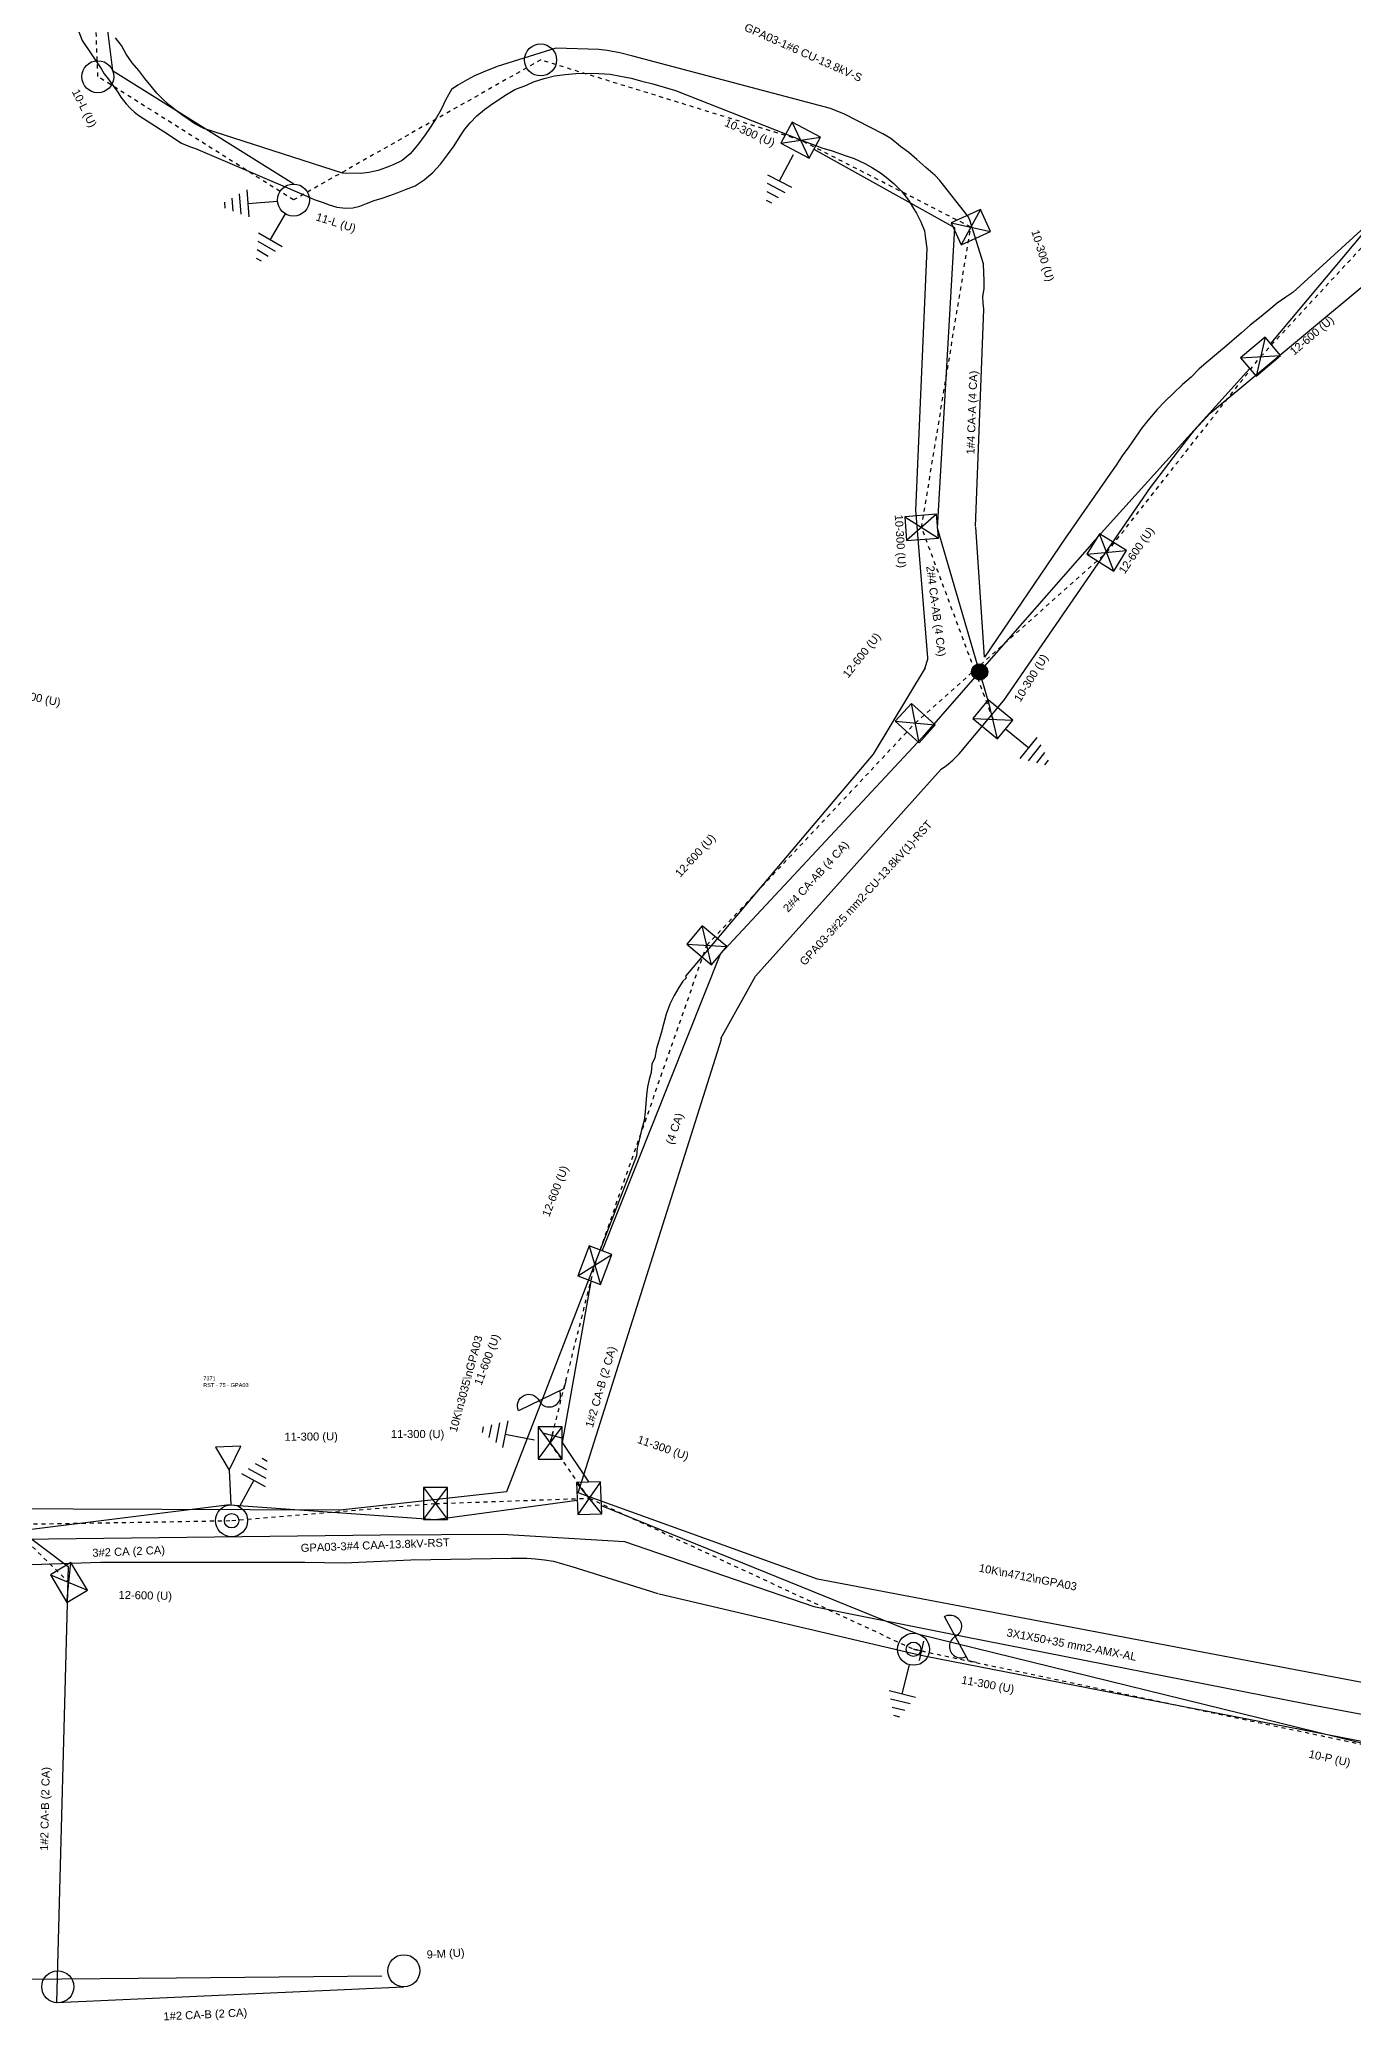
# Model space of a CAD drawing. Header units: millimetres. Extents: x 642261 to 742091, y 6812581 to 6930561.
# Drawn here: x 732606.9 to 732771.1, y 6903431.2 to 6903678.7 of the extents above; entities that cross this region are included whole.
import ezdxf

# ---------------------------------------------------------------- set-up
doc = ezdxf.new("R2010")
doc.units = ezdxf.units.MM
doc.linetypes.add('DASHED', pattern=[1, 0.5, -0.5])
for name, color, linetype in [('aterramento', 7, 'Continuous'), ('Block', 10, 'Continuous'), ('ChaveFusivel', 10, 'Continuous'), ('flyTapSecundario', 7, 'Continuous'), ('Poste', 10, 'Continuous'), ('SegmentoLogradouro', 10, 'Continuous'), ('TrafoDistAereo', 10, 'Continuous'), ('TrechoPrimarioAereo', 10, 'Continuous'), ('TrechoSecundarioAereo', 10, 'Continuous')]:
    doc.layers.add(name, color=color, linetype=linetype)

# ---------------------------------------------------------------- blocks, each defined once
blk = doc.blocks.new('chv_fusvl_ca_4')
at = {"color": 0, "linetype": 'ByBlock', "lineweight": -2}
for p, q in [((1.5, 0), (0, 0)), ((1, 1.25), (1, -1.25))]:
    blk.add_line(p, q, dxfattribs=at)
blk.add_lwpolyline([(2.94, 4.82, -1), (4.79, 2.65, 1), (6.63, 0.48)], format="xyb", dxfattribs=at)
blk.add_lwpolyline([(8, 0), (7, 0), (2.94, 4.82)], dxfattribs=at)
blk = doc.blocks.new('tfd_pod_ce')
at = {"color": 0, "linetype": 'ByBlock', "lineweight": -2}
blk.add_line((6.32, 0), (2, 0), dxfattribs=at)
blk.add_lwpolyline([(6.32, 0), (9.26, -1.59), (9.26, 1.59)], close=True, dxfattribs=at)
blk = doc.blocks.new('atr_aterra')
at = {"color": 0, "linetype": 'ByBlock', "lineweight": -2}
for p, q in [((5.74, 0), (2, 0)), ((5.74, -1.7), (5.74, 1.7)), ((6.7, -1.26), (6.7, 1.26)), ((7.66, -0.81), (7.66, 0.81)), ((8.62, -0.37), (8.62, 0.37))]:
    blk.add_line(p, q, dxfattribs=at)
blk = doc.blocks.new('fly_tap')
at = {"linetype": 'ByBlock', "lineweight": -2}
h = blk.add_hatch(dxfattribs=at)
h.set_pattern_fill('ANSI31', color=0, style=0)
h.set_pattern_definition([(45, (0, 0), (-0.088388, 0.088388), [])])
edge = h.paths.add_edge_path()
edge.add_arc((0.01, 0), 1, 0, 360)
at = {"color": 0, "linetype": 'ByBlock', "lineweight": -2}
blk.add_circle((0.01, 0), 1, dxfattribs=at)
blk = doc.blocks.new('pod_con_dtt')
at = {"color": 0, "linetype": 'ByBlock', "lineweight": -2}
for p, q in [((-1.5, -2), (1.5, 2)), ((-1.5, 2), (1.5, -2))]:
    blk.add_line(p, q, dxfattribs=at)
blk.add_lwpolyline([(-1.5, -2), (1.5, -2), (1.5, 2), (-1.5, 2)], close=True, dxfattribs=at)
blk = doc.blocks.new('pod_madeira')
at = {"color": 0, "linetype": 'ByBlock', "lineweight": -2}
blk.add_circle((-0.01, -0.01), 2, dxfattribs=at)
blk = doc.blocks.new('pod_con_circ')
at = {"color": 0, "linetype": 'ByBlock', "lineweight": -2}
for radius in [2, 0.9]:
    blk.add_circle((-0.01, -0.01), radius, dxfattribs=at)

msp = doc.modelspace()

# ---------------------------------------------------------------- linework, layer by layer
at = {"layer": 'Block', "color": 7, "linetype": 'Continuous', "flags": 128}
for points in [[(732611.82, 6903679.68), (732612.25, 6903678.62), (732614.65, 6903675.04), (732614.99, 6903674.44), (732615.5, 6903673.81), (732616.13, 6903672.94), (732616.71, 6903672.14), (732617.07, 6903671.54), (732617.76, 6903670.67), (732618.27, 6903670.11), (732618.79, 6903669.64), (732619.32, 6903669.23), (732623.04, 6903666.87), (732623.72, 6903666.38), (732624.68, 6903665.78), (732625.67, 6903665.34), (732626.4, 6903665.1), (732639.94, 6903659.33), (732640.39, 6903659.12), (732641.24, 6903658.75), (732642.34, 6903658.34), (732643.1, 6903658.08), (732644.07, 6903657.76), (732645.17, 6903657.64), (732646.06, 6903657.71), (732646.93, 6903657.92), (732647.79, 6903658.25), (732648.72, 6903658.59), (732649.71, 6903658.89), (732650.68, 6903659.23), (732651.6, 6903659.58), (732652.66, 6903659.97), (732653.85, 6903660.46), (732654.99, 6903661.19), (732656.05, 6903662.09), (732657.01, 6903663.17), (732657.89, 6903664.31), (732658.72, 6903665.46), (732659.48, 6903666.63), (732660.05, 6903667.51), (732660.73, 6903668.32), (732661.56, 6903669.19), (732662.51, 6903669.98), (732663.56, 6903670.74), (732665.26, 6903671.86), (732666.29, 6903672.49), (732667.74, 6903673.01), (732668.65, 6903673.42), (732669.97, 6903673.84), (732671.24, 6903674.17), (732672.6, 6903674.37), (732673.94, 6903674.49), (732675.38, 6903674.54), (732676.8, 6903674.5), (732678.19, 6903674.39), (732679.52, 6903674.13), (732680.82, 6903673.89), (732682.18, 6903673.52), (732683.52, 6903673.17), (732684.95, 6903672.78), (732686.38, 6903672.37), (732701.49, 6903666.38), (732701.99, 6903666.2), (732703.45, 6903665.63), (732704.66, 6903665.18), (732705.96, 6903664.8), (732707.55, 6903664.24), (732708.68, 6903663.84), (732710.03, 6903663.24), (732711, 6903662.7), (732711.98, 6903662.06), (732712.67, 6903661.53), (732713.67, 6903660.69), (732714.62, 6903659.76), (732715.47, 6903658.64), (732716.12, 6903657.62), (732716.46, 6903657.02), (732717, 6903655.95), (732717.46, 6903654.8), (732717.61, 6903653.82), (732717.75, 6903652.62), (732716.36, 6903619.87), (732716.43, 6903618.91), (732717.84, 6903601.45), (732717.84, 6903601.25), (732717.53, 6903600.21)], [(732611.82, 6903679.68), (732612.25, 6903678.62), (732614.65, 6903675.04), (732614.99, 6903674.44), (732615.5, 6903673.81), (732616.13, 6903672.94), (732616.71, 6903672.14), (732617.07, 6903671.54), (732617.76, 6903670.67), (732618.27, 6903670.11), (732618.79, 6903669.64), (732619.32, 6903669.23), (732623.04, 6903666.87), (732623.72, 6903666.38), (732624.68, 6903665.78), (732625.67, 6903665.34), (732626.4, 6903665.1), (732639.94, 6903659.33), (732640.39, 6903659.12), (732641.24, 6903658.75), (732642.34, 6903658.34), (732643.1, 6903658.08), (732644.07, 6903657.76), (732645.17, 6903657.64), (732646.06, 6903657.71), (732646.93, 6903657.92), (732647.79, 6903658.25), (732648.72, 6903658.59), (732649.71, 6903658.89), (732650.68, 6903659.23), (732651.6, 6903659.58), (732652.66, 6903659.97), (732653.85, 6903660.46), (732654.99, 6903661.19), (732656.05, 6903662.09), (732657.01, 6903663.17), (732657.89, 6903664.31), (732658.72, 6903665.46), (732659.48, 6903666.63), (732660.05, 6903667.51), (732660.73, 6903668.32), (732661.56, 6903669.19), (732662.51, 6903669.98), (732663.56, 6903670.74), (732665.26, 6903671.86), (732666.29, 6903672.49), (732667.74, 6903673.01), (732668.65, 6903673.42), (732669.97, 6903673.84), (732671.24, 6903674.17), (732672.6, 6903674.37), (732673.94, 6903674.49), (732675.38, 6903674.54), (732676.8, 6903674.5), (732678.19, 6903674.39), (732679.52, 6903674.13), (732680.82, 6903673.89), (732682.18, 6903673.52), (732683.52, 6903673.17), (732684.95, 6903672.78), (732686.38, 6903672.37), (732701.49, 6903666.38), (732701.99, 6903666.2), (732703.45, 6903665.63), (732704.66, 6903665.18), (732705.96, 6903664.8), (732707.55, 6903664.24), (732708.68, 6903663.84), (732710.03, 6903663.24), (732711, 6903662.7), (732711.98, 6903662.06), (732712.67, 6903661.53), (732713.67, 6903660.69), (732714.62, 6903659.76), (732715.47, 6903658.64), (732716.12, 6903657.62), (732716.46, 6903657.02), (732717, 6903655.95), (732717.46, 6903654.8), (732717.61, 6903653.82), (732717.75, 6903652.62), (732716.36, 6903619.87), (732716.43, 6903618.91), (732717.84, 6903601.45), (732717.84, 6903601.25), (732717.53, 6903600.21)], [(732723.84, 6903617.88), (732724.87, 6903645.01), (732724.87, 6903645.05), (732724.82, 6903645.78), (732724.77, 6903646.6), (732724.95, 6903647.59), (732724.95, 6903648.61), (732724.88, 6903649.58), (732724.83, 6903650.69), (732723.15, 6903656.16), (732722.93, 6903656.6), (732719.38, 6903661.12), (732718.82, 6903661.73), (732717.64, 6903662.75), (732716.52, 6903663.74), (732715.54, 6903664.59), (732714.49, 6903665.35), (732713.27, 6903666.36), (732712.29, 6903666.95), (732707.49, 6903669.38), (732705.73, 6903670.09), (732681.03, 6903676.65), (732679.41, 6903677.08), (732677.85, 6903677.35), (732676.81, 6903677.49), (732671.41, 6903677.63), (732664.09, 6903675.35), (732662.35, 6903674.66), (732661.27, 6903674.2), (732660.34, 6903673.69), (732659.16, 6903673.02), (732658.38, 6903672.47), (732657.67, 6903671.22), (732657.09, 6903669.99), (732656.49, 6903668.89), (732655.79, 6903667.86), (732655.03, 6903666.71), (732654.08, 6903665.47), (732653.23, 6903664.45), (732652.24, 6903663.62), (732651.12, 6903663.06), (732650.13, 6903662.71), (732649.23, 6903662.34), (732648.08, 6903662.09), (732647.05, 6903661.97), (732644.76, 6903662.01), (732627.43, 6903667.61), (732626.31, 6903668.18), (732625.48, 6903668.76), (732624.85, 6903669.21), (732624.03, 6903669.83), (732623.2, 6903670.5), (732622.42, 6903671.21), (732621.59, 6903672.03), (732620.88, 6903672.9), (732620.08, 6903673.86), (732619.33, 6903674.84), (732618.5, 6903675.82), (732617.76, 6903676.88), (732617.16, 6903677.97), (732616.4, 6903678.93)], [(732723.84, 6903617.88), (732724.87, 6903645.01), (732724.87, 6903645.05), (732724.82, 6903645.78), (732724.77, 6903646.6), (732724.95, 6903647.59), (732724.95, 6903648.61), (732724.88, 6903649.58), (732724.83, 6903650.69), (732723.15, 6903656.16), (732722.93, 6903656.6), (732719.38, 6903661.12), (732718.82, 6903661.73), (732717.64, 6903662.75), (732716.52, 6903663.74), (732715.54, 6903664.59), (732714.49, 6903665.35), (732713.27, 6903666.36), (732712.29, 6903666.95), (732707.49, 6903669.38), (732705.73, 6903670.09), (732681.03, 6903676.65), (732679.41, 6903677.08), (732677.85, 6903677.35), (732676.81, 6903677.49), (732671.41, 6903677.63), (732664.09, 6903675.35), (732662.35, 6903674.66), (732661.27, 6903674.2), (732660.34, 6903673.69), (732659.16, 6903673.02), (732658.38, 6903672.47), (732657.67, 6903671.22), (732657.09, 6903669.99), (732656.49, 6903668.89), (732655.79, 6903667.86), (732655.03, 6903666.71), (732654.08, 6903665.47), (732653.23, 6903664.45), (732652.24, 6903663.62), (732651.12, 6903663.06), (732650.13, 6903662.71), (732649.23, 6903662.34), (732648.08, 6903662.09), (732647.05, 6903661.97), (732644.76, 6903662.01), (732627.43, 6903667.61), (732626.31, 6903668.18), (732625.48, 6903668.76), (732624.85, 6903669.21), (732624.03, 6903669.83), (732623.2, 6903670.5), (732622.42, 6903671.21), (732621.59, 6903672.03), (732620.88, 6903672.9), (732620.08, 6903673.86), (732619.33, 6903674.84), (732618.5, 6903675.82), (732617.76, 6903676.88), (732617.16, 6903677.97), (732616.4, 6903678.93)], [(732674.21, 6903497.1), (732692.11, 6903553.81), (732692.09, 6903553.86), (732692.05, 6903553.89), (732696.35, 6903561.69), (732719.57, 6903587.53), (732720.22, 6903588), (732721.02, 6903588.67), (732721.81, 6903589.45), (732727.35, 6903596.08), (732727.39, 6903596.13), (732745.7014, 6903622.7414), (732749.0662, 6903627.1683), (732751.1953, 6903629.9), (732753.1786, 6903632.0444), (732791.14, 6903663.66)], [(732674.21, 6903497.1), (732692.11, 6903553.81), (732692.09, 6903553.86), (732692.05, 6903553.89), (732696.35, 6903561.69), (732719.57, 6903587.53), (732720.22, 6903588), (732721.02, 6903588.67), (732721.81, 6903589.45), (732727.35, 6903596.08), (732727.39, 6903596.13), (732745.7014, 6903622.7414), (732749.0662, 6903627.1683), (732751.1953, 6903629.9), (732753.1786, 6903632.0444), (732791.14, 6903663.66)], [(732773.86, 6903656.56), (732763.5, 6903647.13), (732762.6, 6903646.54), (732761.53, 6903645.8), (732760.5, 6903644.91), (732759.33, 6903643.96), (732758.15, 6903643.02), (732757.08, 6903642.06), (732754.94, 6903640.25), (732753.95, 6903639.42), (732752.91, 6903638.52), (732751.81, 6903637.56), (732750.78, 6903636.55), (732749.69, 6903635.6), (732748.58, 6903634.55), (732747.5, 6903633.49), (732746.53, 6903632.5), (732745.57, 6903631.36), (732744.67, 6903630.23), (732743.84, 6903629.03), (732742.99, 6903627.84), (732742.17, 6903626.69), (732741.42, 6903625.55), (732740.73, 6903624.53), (732735.11, 6903616.47), (732724.96, 6903601.56)], [(732773.86, 6903656.56), (732763.5, 6903647.13), (732762.6, 6903646.54), (732761.53, 6903645.8), (732760.5, 6903644.91), (732759.33, 6903643.96), (732758.15, 6903643.02), (732757.08, 6903642.06), (732754.94, 6903640.25), (732753.95, 6903639.42), (732752.91, 6903638.52), (732751.81, 6903637.56), (732750.78, 6903636.55), (732749.69, 6903635.6), (732748.58, 6903634.55), (732747.5, 6903633.49), (732746.53, 6903632.5), (732745.57, 6903631.36), (732744.67, 6903630.23), (732743.84, 6903629.03), (732742.99, 6903627.84), (732742.17, 6903626.69), (732741.42, 6903625.55), (732740.73, 6903624.53), (732735.11, 6903616.47), (732724.96, 6903601.56)], [(732724.96, 6903601.56), (732723.87, 6903617.77)], [(732724.96, 6903601.56), (732723.87, 6903617.77)], [(732717.54, 6903600.21), (732711.08, 6903589.43), (732711.07, 6903589.41), (732687.64, 6903561.66), (732687.71, 6903561.43), (732687.29, 6903561.04), (732686.78, 6903560.27), (732686.19, 6903559.28), (732685.66, 6903558.16), (732685.19, 6903556.95), (732684.86, 6903555.68), (732684.59, 6903554.56), (732684.28, 6903553.59), (732683.98, 6903552.64), (732683.81, 6903551.48), (732683.4, 6903550.7), (732683.33, 6903549.64), (732683.09, 6903548.77), (732682.87, 6903547.83), (732682.75, 6903546.82), (732682.66, 6903545.77), (732682.58, 6903544.71), (732682.47, 6903543.63), (732682.12, 6903542.47), (732681.86, 6903541.34), (732681.59, 6903540.19), (732681.51, 6903539.24), (732665.27, 6903497.22)], [(732717.54, 6903600.21), (732711.08, 6903589.43), (732711.07, 6903589.41), (732687.64, 6903561.66), (732687.71, 6903561.43), (732687.29, 6903561.04), (732686.78, 6903560.27), (732686.19, 6903559.28), (732685.66, 6903558.16), (732685.19, 6903556.95), (732684.86, 6903555.68), (732684.59, 6903554.56), (732684.28, 6903553.59), (732683.98, 6903552.64), (732683.81, 6903551.48), (732683.4, 6903550.7), (732683.33, 6903549.64), (732683.09, 6903548.77), (732682.87, 6903547.83), (732682.75, 6903546.82), (732682.66, 6903545.77), (732682.58, 6903544.71), (732682.47, 6903543.63), (732682.12, 6903542.47), (732681.86, 6903541.34), (732681.59, 6903540.19), (732681.51, 6903539.24), (732665.27, 6903497.22)], [(733000.02, 6903501.42), (732991.91, 6903474.14), (732992.02, 6903474.18), (732975.08, 6903453.86), (732974.86, 6903453.35), (732974.17, 6903452.62), (732973.7, 6903451.54), (732973.05, 6903450.59), (732972.3, 6903449.57), (732963.39, 6903440.74), (732962.99, 6903440.37), (732962.35, 6903440.01), (732961.37, 6903439.54), (732960.36, 6903439.16), (732959.34, 6903438.67), (732958.15, 6903438.35), (732956.88, 6903438.21), (732955.77, 6903438.19), (732924.39, 6903443.86), (732924.38, 6903443.87), (732910.35, 6903447.22), (732910.34, 6903447.18), (732704.09, 6903486.32)], [(733000.02, 6903501.42), (732991.91, 6903474.14), (732992.02, 6903474.18), (732975.08, 6903453.86), (732974.86, 6903453.35), (732974.17, 6903452.62), (732973.7, 6903451.54), (732973.05, 6903450.59), (732972.3, 6903449.57), (732963.39, 6903440.74), (732962.99, 6903440.37), (732962.35, 6903440.01), (732961.37, 6903439.54), (732960.36, 6903439.16), (732959.34, 6903438.67), (732958.15, 6903438.35), (732956.88, 6903438.21), (732955.77, 6903438.19), (732924.39, 6903443.86), (732924.38, 6903443.87), (732910.35, 6903447.22), (732910.34, 6903447.18), (732704.09, 6903486.32)], [(732665.27, 6903497.22), (732644.49, 6903494.93), (732644.26, 6903494.95), (732600.03, 6903495.13)], [(732665.27, 6903497.22), (732644.49, 6903494.93), (732644.26, 6903494.95), (732600.03, 6903495.13)], [(732704.09, 6903486.32), (732674.21, 6903497.1)], [(732704.09, 6903486.32), (732674.21, 6903497.1)], [(732577.61, 6903487.21), (732614.5759, 6903488.4353), (732634.8927, 6903488.4594), (732640.0569, 6903488.4351), (732644.9682, 6903488.3752), (732653.2938, 6903488.7344), (732665.85, 6903488.96), (732666.72, 6903488.96), (732667.81, 6903488.94), (732668.9, 6903488.86), (732670.02, 6903488.76), (732671.15, 6903488.56), (732672.27, 6903488.25), (732673.42, 6903487.89), (732684.15, 6903484.55)], [(732577.61, 6903487.21), (732614.5759, 6903488.4353), (732634.8927, 6903488.4594), (732640.0569, 6903488.4351), (732644.9682, 6903488.3752), (732653.2938, 6903488.7344), (732665.85, 6903488.96), (732666.72, 6903488.96), (732667.81, 6903488.94), (732668.9, 6903488.86), (732670.02, 6903488.76), (732671.15, 6903488.56), (732672.27, 6903488.25), (732673.42, 6903487.89), (732684.15, 6903484.55)], [(732684.31, 6903484.49), (732684.29, 6903484.49), (732684.33, 6903484.49), (732715.95, 6903477.08), (732717.63, 6903476.7), (732932.03, 6903434.88)], [(732684.31, 6903484.49), (732684.29, 6903484.49), (732684.33, 6903484.49), (732715.95, 6903477.08), (732717.63, 6903476.7), (732932.03, 6903434.88)]]:
    msp.add_lwpolyline(points, dxfattribs=at)
at = {"layer": 'SegmentoLogradouro', "color": 36, "linetype": 'Continuous', "flags": 128}
for points in [[(732426.9764, 6903624.154), (732582.059, 6903595.5446), (732594.2624, 6903591.7626), (732598.8756, 6903584.5822), (732593.1886, 6903554.6668), (732579.3443, 6903524.6322), (732582.0942, 6903515.5722), (732605.6968, 6903487.2424), (732605.0751, 6903454.8532), (732604.9065, 6903436.3392), (732624.0359, 6903436.4882), (732649.6656, 6903436.7433)], [(732426.9764, 6903624.154), (732582.059, 6903595.5446), (732594.2624, 6903591.7626), (732598.8756, 6903584.5822), (732593.1886, 6903554.6668), (732579.3443, 6903524.6322), (732582.0942, 6903515.5722), (732605.6968, 6903487.2424), (732605.0751, 6903454.8532), (732604.9065, 6903436.3392), (732624.0359, 6903436.4882), (732649.6656, 6903436.7433)], [(732391.0024, 6903468.6849), (732489.7879, 6903443.9493), (732492.4467, 6903443.804), (732495.6045, 6903444.0671), (732499.4711, 6903444.9573), (732506.7274, 6903448.8507), (732512.2207, 6903452.3211), (732523.6735, 6903462.266), (732533.9161, 6903473.0189), (732539.4937, 6903478.1247), (732545.4883, 6903482.0843), (732549.5541, 6903484.3246), (732554.8189, 6903486.669), (732564.9505, 6903488.786), (732580.1097, 6903490.1891), (732601.0827, 6903491.2896), (732649.5296, 6903491.8459), (732664.7114, 6903491.9663), (732680.0125, 6903491.0189), (732703.6702, 6903482.9278), (732722.6576, 6903479.1049), (732765.0038, 6903470.7766), (732874.682, 6903450.2257)], [(732391.0024, 6903468.6849), (732489.7879, 6903443.9493), (732492.4467, 6903443.804), (732495.6045, 6903444.0671), (732499.4711, 6903444.9573), (732506.7274, 6903448.8507), (732512.2207, 6903452.3211), (732523.6735, 6903462.266), (732533.9161, 6903473.0189), (732539.4937, 6903478.1247), (732545.4883, 6903482.0843), (732549.5541, 6903484.3246), (732554.8189, 6903486.669), (732564.9505, 6903488.786), (732580.1097, 6903490.1891), (732601.0827, 6903491.2896), (732649.5296, 6903491.8459), (732664.7114, 6903491.9663), (732680.0125, 6903491.0189), (732703.6702, 6903482.9278), (732722.6576, 6903479.1049), (732765.0038, 6903470.7766), (732874.682, 6903450.2257)]]:
    msp.add_lwpolyline(points, dxfattribs=at)
at = {"layer": 'TrechoPrimarioAereo', "color": 4, "linetype": 'DASHED', "flags": 128}
for points in [[(732614.22, 6903674.09), (732612.41, 6903720.03)], [(732614.22, 6903674.09), (732612.41, 6903720.03)], [(732669.53, 6903676.18), (732638.66, 6903658.68)], [(732669.53, 6903676.18), (732638.66, 6903658.68)], [(732702.0134, 6903666.1456), (732669.53, 6903676.18)], [(732702.0134, 6903666.1456), (732669.53, 6903676.18)], [(732638.66, 6903658.68), (732614.22, 6903674.09)], [(732638.66, 6903658.68), (732614.22, 6903674.09)], [(732723.2625, 6903655.2842), (732702.0134, 6903666.1456)], [(732723.2625, 6903655.2842), (732702.0134, 6903666.1456)], [(732759.4677, 6903639.0978), (732784.82, 6903666.48)], [(732759.4677, 6903639.0978), (732784.82, 6903666.48)], [(732717.1124, 6903617.752), (732723.2625, 6903655.2842)], [(732717.1124, 6903617.752), (732723.2625, 6903655.2842)], [(732740.2415, 6903614.6397), (732759.4677, 6903639.0978)], [(732740.2415, 6903614.6397), (732759.4677, 6903639.0978)], [(732723.7382, 6903599.9227), (732717.1124, 6903617.752)], [(732723.7382, 6903599.9227), (732717.1124, 6903617.752)], [(732723.7382, 6903599.9227), (732740.2415, 6903614.6397)], [(732723.7382, 6903599.9227), (732740.2415, 6903614.6397)], [(732716.3185, 6903593.3061), (732723.7382, 6903599.9227)], [(732716.3185, 6903593.3061), (732723.7382, 6903599.9227)], [(732723.7382, 6903599.9227), (732726.0214, 6903593.779)], [(732723.7382, 6903599.9227), (732726.0214, 6903593.779)], [(732690.2875, 6903565.5472), (732716.3185, 6903593.3061)], [(732690.2875, 6903565.5472), (732716.3185, 6903593.3061)], [(732676.2965, 6903525.5603), (732690.2875, 6903565.5472)], [(732676.2965, 6903525.5603), (732690.2875, 6903565.5472)], [(732670.73, 6903503.34), (732676.2965, 6903525.5603)], [(732670.73, 6903503.34), (732676.2965, 6903525.5603)], [(732675.58, 6903496.44), (732670.73, 6903503.34)], [(732675.58, 6903496.44), (732670.73, 6903503.34)], [(732656.38, 6903495.77), (732675.58, 6903496.44)], [(732656.38, 6903495.77), (732675.58, 6903496.44)], [(732675.58, 6903496.44), (732716.11, 6903477.57)], [(732675.58, 6903496.44), (732716.11, 6903477.57)], [(732630.93, 6903493.64), (732656.38, 6903495.77)], [(732630.93, 6903493.64), (732656.38, 6903495.77)], [(732603.19, 6903493.17), (732630.93, 6903493.64)], [(732603.19, 6903493.17), (732630.93, 6903493.64)], [(732603.19, 6903493.17), (732610.59, 6903485.91)], [(732603.19, 6903493.17), (732610.59, 6903485.91)], [(732716.11, 6903477.57), (732775.68, 6903464.92)], [(732716.11, 6903477.57), (732775.68, 6903464.92)]]:
    msp.add_lwpolyline(points, dxfattribs=at)
at = {"layer": 'TrechoSecundarioAereo', "color": 5, "linetype": 'Continuous', "flags": 128}
for points in [[(732610.3895, 6903720.207), (732616.06, 6903674.87)], [(732610.3895, 6903720.207), (732616.06, 6903674.87)], [(732616.06, 6903674.87), (732638.71, 6903660.68)], [(732616.06, 6903674.87), (732638.71, 6903660.68)], [(732783.65, 6903668.1), (732760.743, 6903640.7676)], [(732783.65, 6903668.1), (732760.743, 6903640.7676)], [(732721.2625, 6903655.1842), (732703.6886, 6903664.9962)], [(732721.2625, 6903655.1842), (732703.6886, 6903664.9962)], [(732719.1124, 6903617.672), (732721.2625, 6903655.1842)], [(732719.1124, 6903617.672), (732721.2625, 6903655.1842)], [(732758.1018, 6903637.6185), (732738.3864, 6903615.7334)], [(732758.1018, 6903637.6185), (732738.3864, 6903615.7334)], [(732724.3592, 6903599.6998), (732719.1124, 6903617.672)], [(732724.3592, 6903599.6998), (732719.1124, 6903617.672)], [(732738.376, 6903615.7162), (732724.3592, 6903599.6998)], [(732738.376, 6903615.7162), (732724.3592, 6903599.6998)], [(732724.3592, 6903599.6998), (732717.1885, 6903591.5061)], [(732724.3592, 6903599.6998), (732717.1885, 6903591.5061)], [(732724.3592, 6903599.6998), (732725.5214, 6903595.719)], [(732724.3592, 6903599.6998), (732725.5214, 6903595.719)], [(732717.1885, 6903591.5061), (732691.9175, 6903564.3772)], [(732717.1885, 6903591.5061), (732691.9175, 6903564.3772)], [(732691.9875, 6903564.4972), (732677.1999, 6903527.3853)], [(732691.9875, 6903564.4972), (732677.1999, 6903527.3853)], [(732672.2639, 6903503.4157), (732675.8335, 6903523.5311)], [(732672.2639, 6903503.4157), (732675.8335, 6903523.5311)], [(732675.5494, 6903498.4903), (732672.2639, 6903503.4157)], [(732675.5494, 6903498.4903), (732672.2639, 6903503.4157)], [(732630.66, 6903495.62), (732604.6, 6903492.38)], [(732630.66, 6903495.62), (732604.6, 6903492.38)], [(732630.66, 6903495.62), (732656.34, 6903493.77)], [(732630.66, 6903495.62), (732656.34, 6903493.77)], [(732656.34, 6903493.77), (732674.0715, 6903496.205)], [(732656.34, 6903493.77), (732674.0715, 6903496.205)], [(732677.0967, 6903495.5356), (732716.6019, 6903479.4857)], [(732677.0967, 6903495.5356), (732716.6019, 6903479.4857)], [(732604.6, 6903492.38), (732610.5, 6903487.91)], [(732604.6, 6903492.38), (732610.5, 6903487.91)], [(732610.5, 6903487.91), (732609.06, 6903433.41)], [(732610.5, 6903487.91), (732609.06, 6903433.41)], [(732716.6019, 6903479.4857), (732773.7441, 6903465.4517)], [(732716.6019, 6903479.4857), (732773.7441, 6903465.4517)], [(732609.06, 6903433.41), (732652.41, 6903435.4)], [(732609.06, 6903433.41), (732652.41, 6903435.4)]]:
    msp.add_lwpolyline(points, dxfattribs=at)

# ---------------------------------------------------------------- block references
at = {"layer": 'aterramento', "color": 7}
for p, rotation in [((732702.0134, 6903666.1456), 242.6), ((732702.0134, 6903666.1456), 242.6), ((732638.66, 6903658.68), 184.3), ((732638.66, 6903658.68), 184.3), ((732638.66, 6903658.68), 239.7), ((732638.66, 6903658.68), 239.7), ((732726.0214, 6903593.779), 321.3), ((732726.0214, 6903593.779), 321.3), ((732670.73, 6903503.34), 168.9), ((732670.73, 6903503.34), 168.9), ((732630.93, 6903493.64), 61.39999999999999), ((732630.93, 6903493.64), 61.39999999999999), ((732716.11, 6903477.57), 255.7), ((732716.11, 6903477.57), 255.7)]:
    msp.add_blockref('atr_aterra', p, dxfattribs=dict(at, rotation=rotation))
at = {"layer": 'ChaveFusivel', "color": 3}
for p, rotation in [((732670.73, 6903503.34), 75.9), ((732670.73, 6903503.34), 75.9), ((732716.11, 6903477.57), 348), ((732716.11, 6903477.57), 348)]:
    msp.add_blockref('chv_fusvl_ca_4', p, dxfattribs=dict(at, rotation=rotation))
at = {"layer": 'flyTapSecundario', "color": 5, "linetype": 'Continuous'}
msp.add_blockref('fly_tap', (732724.3592, 6903599.6998), dxfattribs=at)
msp.add_blockref('fly_tap', (732724.3592, 6903599.6998), dxfattribs=at)
at = {"layer": 'Poste', "color": 7}
for name, p in [('pod_madeira', (732669.53, 6903676.18)), ('pod_madeira', (732669.53, 6903676.18)), ('pod_madeira', (732614.22, 6903674.09)), ('pod_madeira', (732614.22, 6903674.09)), ('pod_madeira', (732638.66, 6903658.68)), ('pod_madeira', (732638.66, 6903658.68)), ('pod_con_dtt', (732670.73, 6903503.34)), ('pod_con_dtt', (732670.73, 6903503.34)), ('pod_con_dtt', (732656.38, 6903495.77)), ('pod_con_dtt', (732656.38, 6903495.77)), ('pod_con_circ', (732630.93, 6903493.64)), ('pod_con_circ', (732630.93, 6903493.64)), ('pod_con_circ', (732716.11, 6903477.57)), ('pod_con_circ', (732716.11, 6903477.57)), ('pod_madeira', (732652.44, 6903437.4)), ('pod_madeira', (732652.44, 6903437.4)), ('pod_madeira', (732609.21, 6903435.4)), ('pod_madeira', (732609.21, 6903435.4))]:
    msp.add_blockref(name, p, dxfattribs=at)
for p, rotation in [((732702.0134, 6903666.1456), 62), ((732702.0134, 6903666.1456), 62), ((732723.2625, 6903655.2842), 294.5), ((732723.2625, 6903655.2842), 294.5), ((732759.4677, 6903639.0978), 310.5), ((732759.4677, 6903639.0978), 310.5), ((732717.1124, 6903617.752), 274.3), ((732717.1124, 6903617.752), 274.3), ((732740.2415, 6903614.6397), 58), ((732740.2415, 6903614.6397), 58), ((732716.3185, 6903593.3061), 48), ((732716.3185, 6903593.3061), 48), ((732726.0214, 6903593.779), 50.5), ((732726.0214, 6903593.779), 50.5), ((732690.2875, 6903565.5472), 49.9), ((732690.2875, 6903565.5472), 49.9), ((732676.2965, 6903525.5603), 339.5), ((732676.2965, 6903525.5603), 339.5), ((732675.58, 6903496.44), 182), ((732675.58, 6903496.44), 182), ((732610.59, 6903485.91), 30.9), ((732610.59, 6903485.91), 30.9)]:
    msp.add_blockref('pod_con_dtt', p, dxfattribs=dict(at, rotation=rotation))
at = {"layer": 'TrafoDistAereo', "color": 1, "rotation": 92.7}
msp.add_blockref('tfd_pod_ce', (732630.93, 6903493.64), dxfattribs=at)
msp.add_blockref('tfd_pod_ce', (732630.93, 6903493.64), dxfattribs=at)

# ---------------------------------------------------------------- texts
at = {"layer": 'ChaveFusivel', "color": 3, "char_height": 1, "width": 16, "attachment_point": 7}
for s, insert, rotation in [('{\\fArial|b0|i0;10K\\n3035\\nGPA03}', (732659.0533, 6903504.6165), 74.9), ('{\\fArial|b0|i0;10K\\n3035\\nGPA03}', (732659.0533, 6903504.6165), 74.9), ('{\\fArial|b0|i0;10K\\n4712\\nGPA03}', (732724.2029, 6903487.2625), 348.9), ('{\\fArial|b0|i0;10K\\n4712\\nGPA03}', (732724.2029, 6903487.2625), 348.9)]:
    msp.add_mtext(s, dxfattribs=dict(at, insert=insert, rotation=rotation))
at = {"layer": 'Poste', "color": 7, "char_height": 1, "attachment_point": 7}
for s, insert, width, rotation in [('{\\fArial|b0|i0;10-L (U)}', (732610.67, 6903672.08), 8, 296.6), ('{\\fArial|b0|i0;10-L (U)}', (732610.67, 6903672.08), 8, 296.6), ('{\\fArial|b0|i0;10-300 (U)}', (732692.2858, 6903667.688), 10, 336.6), ('{\\fArial|b0|i0;10-300 (U)}', (732692.2858, 6903667.688), 10, 336.6), ('{\\fArial|b0|i0;11-L (U)}', (732641.27, 6903655.87), 8, 342.5), ('{\\fArial|b0|i0;11-L (U)}', (732641.27, 6903655.87), 8, 342.5), ('{\\fArial|b0|i0;10-300 (U)}', (732730.5217, 6903654.6817), 10, 287), ('{\\fArial|b0|i0;10-300 (U)}', (732730.5217, 6903654.6817), 10, 287), ('{\\fArial|b0|i0;12-600 (U)}', (732763.8356, 6903638.9774), 10, 40.3), ('{\\fArial|b0|i0;12-600 (U)}', (732763.8356, 6903638.9774), 10, 40.3), ('{\\fArial|b0|i0;10-300 (U)}', (732713.4549, 6903619.3092), 10, 273.7), ('{\\fArial|b0|i0;10-300 (U)}', (732713.4549, 6903619.3092), 10, 273.7), ('{\\fArial|b0|i0;12-600 (U)}', (732742.7361, 6903611.6854), 10, 56), ('{\\fArial|b0|i0;12-600 (U)}', (732742.7361, 6903611.6854), 10, 56), ('{\\fArial|b0|i0;12-600 (U)}', (732708.1818, 6903598.667), 10, 51.8), ('{\\fArial|b0|i0;12-600 (U)}', (732708.1818, 6903598.667), 10, 51.8), ('{\\fArial|b0|i0;10-300 (U)}', (732729.6973, 6903595.6957), 10, 58.1), ('{\\fArial|b0|i0;10-300 (U)}', (732729.6973, 6903595.6957), 10, 58.1), ('{\\fArial|b0|i0;11-600 (U)}', (732602.8438, 6903596.4402), 10, 348.4), ('{\\fArial|b0|i0;11-600 (U)}', (732602.8438, 6903596.4402), 10, 348.4), ('{\\fArial|b0|i0;12-600 (U)}', (732687.1829, 6903573.7524), 10, 47.7), ('{\\fArial|b0|i0;12-600 (U)}', (732687.1829, 6903573.7524), 10, 47.7), ('{\\fArial|b0|i0;12-600 (U)}', (732670.8772, 6903531.4178), 10, 68.9), ('{\\fArial|b0|i0;12-600 (U)}', (732670.8772, 6903531.4178), 10, 68.9), ('{\\fArial|b0|i0;11-600 (U)}', (732662.4103, 6903510.3533), 10, 69.7), ('{\\fArial|b0|i0;11-600 (U)}', (732662.4103, 6903510.3533), 10, 69.7), ('{\\fArial|b0|i0;11-300 (U)}', (732637.5244, 6903503.313), 10, 0.6), ('{\\fArial|b0|i0;11-300 (U)}', (732637.5244, 6903503.313), 10, 0.6), ('{\\fArial|b0|i0;11-300 (U)}', (732650.8097, 6903503.6706), 10, 359.8), ('{\\fArial|b0|i0;11-300 (U)}', (732650.8097, 6903503.6706), 10, 359.8), ('{\\fArial|b0|i0;11-300 (U)}', (732681.414, 6903503.0988), 10, 340.7), ('{\\fArial|b0|i0;11-300 (U)}', (732681.414, 6903503.0988), 10, 340.7), ('{\\fArial|b0|i0;12-600 (U)}', (732616.78, 6903483.57), 10, 358.8), ('{\\fArial|b0|i0;12-600 (U)}', (732616.78, 6903483.57), 10, 358.8), ('{\\fArial|b0|i0;11-300 (U)}', (732721.97, 6903472.9879), 10, 349.6), ('{\\fArial|b0|i0;11-300 (U)}', (732721.97, 6903472.9879), 10, 349.6), ('{\\fArial|b0|i0;10-P (U)}', (732765.3424, 6903463.7391), 8, 347.5), ('{\\fArial|b0|i0;10-P (U)}', (732765.3424, 6903463.7391), 8, 347.5), ('{\\fArial|b0|i0;9-M (U)}', (732655.34, 6903438.61), 7, 3.4), ('{\\fArial|b0|i0;9-M (U)}', (732655.34, 6903438.61), 7, 3.4)]:
    msp.add_mtext(s, dxfattribs=dict(at, insert=insert, width=width, rotation=rotation))
at = {"layer": 'TrafoDistAereo', "color": 1, "insert": (732627.38, 6903510.32), "char_height": 0.5, "width": 11, "attachment_point": 7}
msp.add_mtext('{\\fArial|b0|i0;7371\\PRST - 75 - GPA03}', dxfattribs=at)
msp.add_mtext('{\\fArial|b0|i0;7371\\PRST - 75 - GPA03}', dxfattribs=at)
at = {"layer": 'TrechoPrimarioAereo', "color": 4, "linetype": 'DASHED', "char_height": 1, "attachment_point": 7}
for s, insert, width, rotation in [('{\\fArial|b0|i0;GPA03-1#6 CU-13.8kV-S}', (732694.8574, 6903679.8793), 21, 336), ('{\\fArial|b0|i0;GPA03-1#6 CU-13.8kV-S}', (732694.8574, 6903679.8793), 21, 336), ('{\\fArial|b0|i0;GPA03-3#25 mm2-CU-13.8kV(1)-RST}', (732702.7441, 6903562.7149), 31, 47.8), ('{\\fArial|b0|i0;GPA03-3#25 mm2-CU-13.8kV(1)-RST}', (732702.7441, 6903562.7149), 31, 47.8), ('{\\fArial|b0|i0;GPA03-3#4 CAA-13.8kV-RST}', (732639.5717, 6903489.71), 24, 2.2), ('{\\fArial|b0|i0;GPA03-3#4 CAA-13.8kV-RST}', (732639.5717, 6903489.71), 24, 2.2)]:
    msp.add_mtext(s, dxfattribs=dict(at, insert=insert, width=width, rotation=rotation))
at = {"layer": 'TrechoSecundarioAereo', "color": 5, "linetype": 'Continuous', "char_height": 1, "attachment_point": 7}
for s, insert, width, rotation in [('{\\fArial|b0|i0;1#4 CA-A (4 CA)  }', (732724.0075, 6903626.8443), 17, 87.9), ('{\\fArial|b0|i0;1#4 CA-A (4 CA)  }', (732724.0075, 6903626.8443), 17, 87.9), ('{\\fArial|b0|i0;2#4 CA-AB (4 CA)  }', (732717.3919, 6903612.8487), 18, 277.5), ('{\\fArial|b0|i0;2#4 CA-AB (4 CA)  }', (732717.3919, 6903612.8487), 18, 277.5), ('{\\fArial|b0|i0;2#4 CA-AB (4 CA)  }', (732700.6598, 6903569.3777), 18, 47.7), ('{\\fArial|b0|i0;2#4 CA-AB (4 CA)  }', (732700.6598, 6903569.3777), 18, 47.7), ('{\\fArial|b0|i0;(4 CA) }', (732686.3488, 6903540.4562), 7, 71), ('{\\fArial|b0|i0;(4 CA) }', (732686.3488, 6903540.4562), 7, 71), ('{\\fArial|b0|i0;1#2 CA-B (2 CA)  }', (732676.3289, 6903505.1002), 17, 73.8), ('{\\fArial|b0|i0;1#2 CA-B (2 CA)  }', (732676.3289, 6903505.1002), 17, 73.8), ('{\\fArial|b0|i0;3#2 CA (2 CA)  }', (732613.5516, 6903488.809), 15, 2.4), ('{\\fArial|b0|i0;3#2 CA (2 CA)  }', (732613.5516, 6903488.809), 15, 2.4), ('{\\fArial|b0|i0;3X1X50+35 mm2-AMX-AL  }', (732727.6642, 6903479.1901), 22, 349.2), ('{\\fArial|b0|i0;3X1X50+35 mm2-AMX-AL  }', (732727.6642, 6903479.1901), 22, 349.2), ('{\\fArial|b0|i0;1#2 CA-B (2 CA)  }', (732608.29, 6903452.36), 17, 88.8), ('{\\fArial|b0|i0;1#2 CA-B (2 CA)  }', (732608.29, 6903452.36), 17, 88.8), ('{\\fArial|b0|i0;1#2 CA-B (2 CA)  }', (732622.4379, 6903430.8807), 17, 2.8), ('{\\fArial|b0|i0;1#2 CA-B (2 CA)  }', (732622.4379, 6903430.8807), 17, 2.8)]:
    msp.add_mtext(s, dxfattribs=dict(at, insert=insert, width=width, rotation=rotation))

doc.saveas('drawing.dxf')
